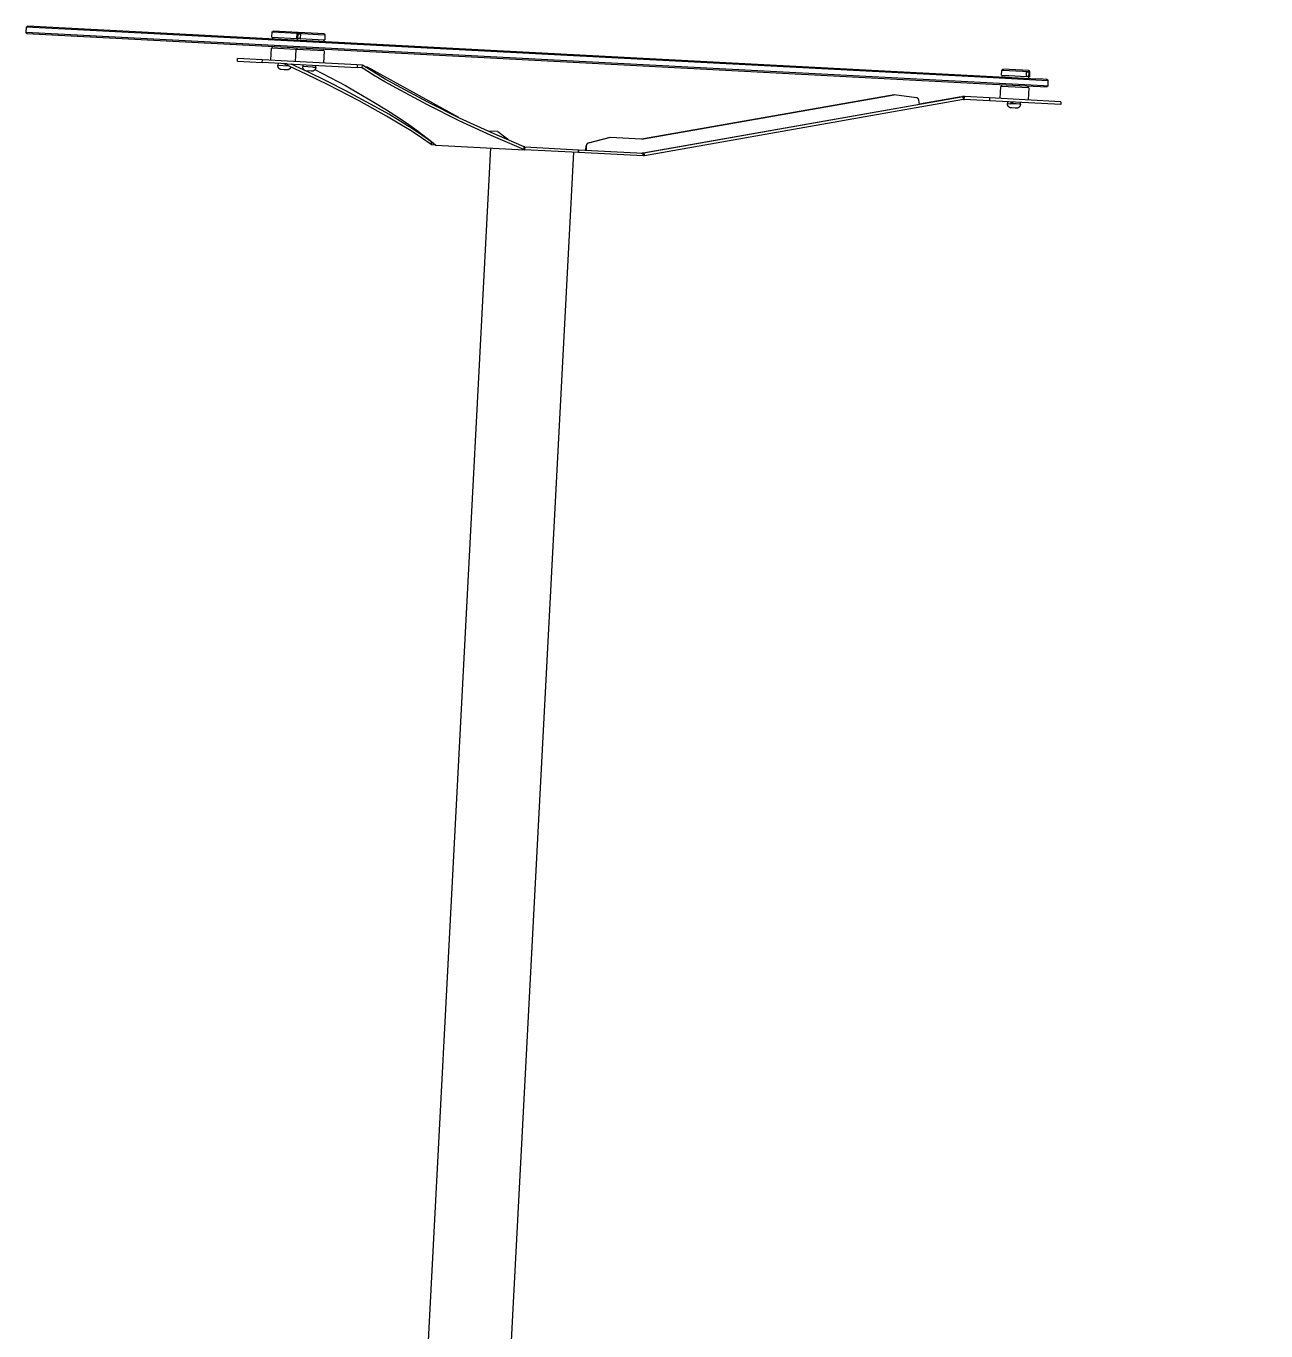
# Model space of a CAD drawing. Header units: inches. Extents: x 214 to 477, y -11 to 187.
# Drawn here: x 331.8 to 384.3, y 122.5 to 177.7 of the extents above; entities that cross this region are included whole.
import ezdxf

# ---------------------------------------------------------------- set-up
doc = ezdxf.new("R2010")
doc.units = ezdxf.units.IN
doc.layers.add('ZANO_R', color=7, linetype='Continuous', lineweight=0)
doc.layers.add('ZANO_W', color=1, linetype='Continuous', lineweight=0)
doc.styles.get("Standard").update_dxf_attribs({"font": 'arial.ttf'})
doc.dimstyles.new('amerykanie', dxfattribs={"dimtxt": 50, "dimasz": 50, "dimexe": 0.5, "dimexo": 0.5, "dimgap": 1, "dimtad": 1, "dimdec": 0, "dimzin": 0, "dimlunit": 5, "dimtxsty": 'Standard', "dimcen": 0.09, "dimclrd": 1, "dimclre": 1, "dimclrt": 1, "dimazin": 0, "dimtfac": 1, "dimtdec": 0, "dimtmove": 0, "dimatfit": 3, "dimfxl": 1, "dimtzin": 0, "dimarcsym": 1})

# ---------------------------------------------------------------- blocks, each defined once
blk = doc.blocks.new('*D360')
at = {"layer": 'ZANO_W', "color": 1, "lineweight": -2}
blk.add_arc((350.652, 89.363), 26.353, 2.1743, 84.8257, dxfattribs=at)
at = {"layer": 'ZANO_W', "color": 1}
for points in [[(353.04, 115.775), (353.017, 115.442), (352.031, 115.68)], [(376.819, 90.36), (377.152, 90.366), (377.005, 89.363)]]:
    blk.add_solid(points, dxfattribs=at)
at = {"layer": 'ZANO_W', "color": 1, "insert": (371.044, 108.715), "char_height": 2.4375, "attachment_point": 5, "rotation": 313.5}
blk.add_mtext("87%%d0'", dxfattribs=at)

msp = doc.modelspace()

# ---------------------------------------------------------------- linework, layer by layer
at = {"layer": 'ZANO_R'}
for p, q in [((331.83134, 177.42624), (331.84371, 177.66214)), ((331.8686, 177.38486), (331.83138, 177.4262)), ((372.49858, 175.29496), (331.83142, 177.42623)), ((331.84371, 177.66214), (331.88508, 177.69939)), ((331.84386, 177.66213), (331.84371, 177.66214)), ((331.84371, 177.66214), (372.51094, 175.53086)), ((331.86875, 177.38485), (331.8686, 177.38486)), ((331.8686, 177.38486), (372.46189, 175.25746)), ((372.47837, 175.57199), (331.88516, 177.69939)), ((342.23806, 177.23566), (342.2494, 177.4519)), ((342.24946, 177.4519), (342.2494, 177.4519)), ((342.2494, 177.4519), (342.2494, 177.4519)), ((342.2494, 177.4519), (342.2494, 177.4519)), ((342.2494, 177.4519), (342.2494, 177.4519)), ((342.2494, 177.4519), (342.2494, 177.4519)), ((342.2494, 177.4519), (342.2494, 177.4519)), ((342.2494, 177.4519), (342.24942, 177.4519)), ((342.24942, 177.4519), (342.24966, 177.45189)), ((342.24943, 177.45193), (342.29077, 177.48916)), ((342.24966, 177.45189), (343.30276, 177.3967)), ((342.29102, 177.48915), (342.29079, 177.48916)), ((343.34414, 177.43396), (342.29102, 177.48915)), ((343.29143, 177.18046), (343.30276, 177.3967)), ((343.30276, 177.3967), (343.34414, 177.43396)), ((343.30276, 177.3967), (344.20259, 177.34954)), ((343.33486, 177.17818), (343.34517, 177.37476)), ((344.18398, 177.38994), (343.34414, 177.43396)), ((343.34517, 177.37476), (343.44853, 177.36935)), ((343.44853, 177.36935), (343.43822, 177.17277)), ((344.445, 177.37626), (344.18398, 177.38994)), ((344.20259, 177.34954), (344.48225, 177.33488)), ((344.445, 177.37626), (344.48225, 177.33488)), ((344.48225, 177.33488), (344.47092, 177.11864)), ((342.2381, 177.23566), (342.23806, 177.23566)), ((342.23806, 177.23566), (342.23806, 177.23566)), ((342.23806, 177.23566), (342.23806, 177.23566)), ((342.23806, 177.23566), (342.23807, 177.23566)), ((342.23807, 177.23566), (342.23807, 177.23566)), ((342.23807, 177.23566), (342.23809, 177.23566)), ((342.23809, 177.23566), (342.23833, 177.23565)), ((342.23833, 177.23565), (343.29155, 177.18045)), ((342.25266, 176.76181), (342.25678, 176.84044)), ((342.27326, 177.15497), (342.27738, 177.2336)), ((343.29144, 177.18046), (343.29143, 177.18046)), ((343.29143, 177.18046), (343.29143, 177.18046)), ((343.29143, 177.18046), (343.29143, 177.18046)), ((343.29143, 177.18046), (343.29144, 177.18046)), ((343.29155, 177.18045), (343.29144, 177.18046)), ((343.29144, 177.18046), (343.29174, 177.18044)), ((343.29174, 177.18044), (343.29356, 177.18035)), ((343.29356, 177.18035), (343.30185, 177.17991)), ((343.30185, 177.17991), (343.33486, 177.17818)), ((343.30602, 176.7066), (343.31014, 176.78524)), ((343.32663, 177.09977), (343.33075, 177.1784)), ((343.36858, 177.17642), (343.33486, 177.17818)), ((343.43822, 177.17277), (343.36858, 177.17642)), ((343.43822, 177.17277), (344.19126, 177.1333)), ((344.19126, 177.1333), (344.47092, 177.11864)), ((344.4316, 177.12071), (344.42748, 177.04207)), ((340.77838, 176.20828), (340.78456, 176.32623)), ((341.83621, 176.27111), (340.78465, 176.32623)), ((341.82991, 176.15317), (341.8361, 176.27112)), ((342.89189, 176.21579), (341.83621, 176.27111)), ((342.18655, 176.25275), (342.21334, 176.76387)), ((342.2136, 176.76385), (342.21336, 176.76387)), ((343.2667, 176.70866), (342.2136, 176.76385)), ((343.23992, 176.19755), (343.2667, 176.70866)), ((344.16653, 176.6615), (343.2667, 176.70866)), ((344.44619, 176.64685), (344.16653, 176.6615)), ((344.411, 176.72754), (344.40688, 176.64891)), ((344.44619, 176.64685), (344.41941, 176.13574)), ((340.77843, 176.20828), (341.83003, 176.15317)), ((342.88571, 176.09784), (341.83003, 176.15317)), ((342.49046, 176.02695), (342.49051, 176.03332)), ((342.49063, 176.02058), (342.49046, 176.02695)), ((342.49051, 176.03332), (342.49078, 176.03969)), ((342.49102, 176.01422), (342.49063, 176.02058)), ((342.49091, 176.03968), (342.49078, 176.03969)), ((342.49091, 176.03968), (342.94748, 176.01575)), ((342.49164, 176.00788), (342.49102, 176.01422)), ((342.49247, 176.00156), (342.49164, 176.00788)), ((342.49352, 175.99527), (342.49247, 176.00156)), ((342.49478, 175.98903), (342.49352, 175.99527)), ((342.49626, 175.98283), (342.49478, 175.98903)), ((342.49796, 175.97668), (342.49626, 175.98283)), ((342.49986, 175.9706), (342.49796, 175.97668)), ((342.50198, 175.96459), (342.49986, 175.9706)), ((342.5043, 175.95866), (342.50198, 175.96459)), ((342.50683, 175.95281), (342.5043, 175.95866)), ((342.50955, 175.94705), (342.50683, 175.95281)), ((342.50887, 176.03874), (342.51299, 176.11737)), ((342.51248, 175.94139), (342.50955, 175.94705)), ((342.5156, 175.93583), (342.51248, 175.94139)), ((342.51891, 175.93038), (342.5156, 175.93583)), ((342.5224, 175.92505), (342.51891, 175.93038)), ((342.52608, 175.91985), (342.5224, 175.92505)), ((342.52994, 175.91478), (342.52608, 175.91985)), ((342.53397, 175.90984), (342.52994, 175.91478)), ((342.53817, 175.90504), (342.53397, 175.90984)), ((342.54253, 175.9004), (342.53817, 175.90504)), ((342.54705, 175.89591), (342.54253, 175.9004)), ((342.55172, 175.89157), (342.54705, 175.89591)), ((342.55654, 175.8874), (342.55172, 175.89157)), ((342.5615, 175.8834), (342.55654, 175.8874)), ((342.56659, 175.87958), (342.5615, 175.8834)), ((342.57182, 175.87593), (342.56659, 175.87958)), ((342.57717, 175.87246), (342.57182, 175.87593)), ((342.58263, 175.86919), (342.57717, 175.87246)), ((342.58821, 175.8661), (342.58263, 175.86919)), ((342.59389, 175.86321), (342.58821, 175.8661)), ((342.59966, 175.86052), (342.59389, 175.86321)), ((342.60735, 175.86011), (342.59973, 175.86051)), ((342.63401, 175.85872), (342.60735, 175.86011)), ((342.76165, 175.85203), (342.63401, 175.85872)), ((342.73693, 176.10559), (342.73905, 176.10535)), ((342.73905, 176.10535), (342.74116, 176.10505)), ((342.74116, 176.10505), (342.74327, 176.10467)), ((342.74327, 176.10467), (342.74535, 176.10423)), ((342.74535, 176.10423), (342.74743, 176.10371)), ((342.74743, 176.10371), (342.74948, 176.10312)), ((342.74948, 176.10312), (342.75151, 176.10246)), ((342.75151, 176.10246), (342.75352, 176.10174)), ((342.75352, 176.10174), (342.75404, 176.10474)), ((343.69273, 175.67113), (342.75352, 176.10174)), ((342.88552, 175.84553), (342.76165, 175.85203)), ((342.90916, 175.8443), (342.88552, 175.84553)), ((342.88571, 176.09784), (345.84252, 175.94288)), ((345.8487, 176.06083), (342.89189, 176.21579)), ((342.91336, 175.84408), (342.90916, 175.8443)), ((342.9141, 175.84404), (342.91336, 175.84408)), ((342.91419, 175.84403), (342.9141, 175.84404)), ((342.91412, 175.84404), (342.91418, 175.84403)), ((342.91418, 175.84403), (342.91419, 175.84403)), ((342.92011, 175.84606), (342.91419, 175.84403)), ((342.91419, 175.84403), (342.91419, 175.84403)), ((342.92595, 175.84829), (342.92011, 175.84606)), ((342.93171, 175.85071), (342.92595, 175.84829)), ((342.93739, 175.85333), (342.93171, 175.85071)), ((342.94297, 175.85615), (342.93739, 175.85333)), ((342.94845, 175.85915), (342.94297, 175.85615)), ((342.95382, 175.86235), (342.94845, 175.85915)), ((342.95909, 175.86572), (342.95382, 175.86235)), ((342.96423, 175.86927), (342.95909, 175.86572)), ((342.96925, 175.873), (342.96423, 175.86927)), ((342.97414, 175.87689), (342.96925, 175.873)), ((342.97889, 175.88095), (342.97414, 175.87689)), ((342.9835, 175.88518), (342.97889, 175.88095)), ((342.98796, 175.88955), (342.9835, 175.88518)), ((342.99228, 175.89408), (342.98796, 175.88955)), ((342.99643, 175.89875), (342.99228, 175.89408)), ((343.00042, 175.90357), (342.99643, 175.89875)), ((343.00424, 175.90851), (343.00042, 175.90357)), ((343.00789, 175.91359), (343.00424, 175.90851)), ((343.01137, 175.91878), (343.00789, 175.91359)), ((343.01466, 175.92409), (343.01137, 175.91878)), ((343.01777, 175.92952), (343.01466, 175.92409)), ((343.0207, 175.93504), (343.01777, 175.92952)), ((343.02343, 175.94067), (343.0207, 175.93504)), ((343.02597, 175.94638), (343.02343, 175.94067)), ((343.02831, 175.95217), (343.02597, 175.94638)), ((343.03045, 175.95805), (343.02831, 175.95217)), ((343.03239, 175.96399), (343.03045, 175.95805)), ((343.03412, 175.97), (343.03239, 175.96399)), ((343.03565, 175.97606), (343.03412, 175.97)), ((343.60744, 175.83523), (343.05892, 176.08876)), ((343.54383, 175.97174), (343.54388, 175.97812)), ((343.544, 175.96537), (343.54383, 175.97174)), ((343.54388, 175.97812), (343.54415, 175.98448)), ((343.54439, 175.95901), (343.544, 175.96537)), ((343.96406, 175.96248), (343.54415, 175.98448)), ((343.545, 175.95267), (343.54439, 175.95901)), ((343.54583, 175.94635), (343.545, 175.95267)), ((343.54688, 175.94007), (343.54583, 175.94635)), ((343.54815, 175.93382), (343.54688, 175.94007)), ((343.54963, 175.92762), (343.54815, 175.93382)), ((343.55132, 175.92148), (343.54963, 175.92762)), ((343.55323, 175.9154), (343.55132, 175.92148)), ((343.55534, 175.90939), (343.55323, 175.9154)), ((343.55767, 175.90345), (343.55534, 175.90939)), ((343.56019, 175.8976), (343.55767, 175.90345)), ((343.56292, 175.89184), (343.56019, 175.8976)), ((343.56223, 175.98354), (343.56635, 176.06217)), ((343.56584, 175.88618), (343.56292, 175.89184)), ((343.56896, 175.88062), (343.56584, 175.88618)), ((343.57227, 175.87518), (343.56896, 175.88062)), ((343.57577, 175.86985), (343.57227, 175.87518)), ((343.57945, 175.86465), (343.57577, 175.86985)), ((343.5833, 175.85957), (343.57945, 175.86465)), ((343.58733, 175.85464), (343.5833, 175.85957)), ((343.59153, 175.84984), (343.58733, 175.85464)), ((343.59589, 175.84519), (343.59153, 175.84984)), ((343.60041, 175.8407), (343.59589, 175.84519)), ((343.60508, 175.83637), (343.60041, 175.8407)), ((343.6099, 175.8322), (343.60508, 175.83637)), ((343.61486, 175.8282), (343.6099, 175.8322)), ((343.61996, 175.82437), (343.61486, 175.8282)), ((343.62519, 175.82072), (343.61996, 175.82437)), ((343.63053, 175.81726), (343.62519, 175.82072)), ((343.636, 175.81398), (343.63053, 175.81726)), ((343.64157, 175.8109), (343.636, 175.81398)), ((343.64725, 175.808), (343.64157, 175.8109)), ((343.65303, 175.80531), (343.64725, 175.808)), ((343.89298, 175.79274), (343.65312, 175.80531)), ((344.64033, 175.33032), (343.67283, 175.80427)), ((344.62036, 175.21612), (343.69273, 175.67113)), ((343.94229, 175.79015), (343.89298, 175.79274)), ((343.96096, 175.78917), (343.94229, 175.79015)), ((343.96617, 175.7889), (343.96096, 175.78917)), ((343.96406, 175.96248), (344.0945, 175.95564)), ((343.96736, 175.78884), (343.96617, 175.7889)), ((343.96755, 175.78883), (343.96736, 175.78884)), ((343.96747, 175.78883), (343.96755, 175.78883)), ((343.96755, 175.78883), (343.96756, 175.78883)), ((343.96756, 175.78883), (343.96755, 175.78883)), ((343.97359, 175.7909), (343.96756, 175.78883)), ((343.96756, 175.78883), (343.96756, 175.78883)), ((343.97954, 175.79318), (343.97359, 175.7909)), ((343.9854, 175.79567), (343.97954, 175.79318)), ((343.99118, 175.79836), (343.9854, 175.79567)), ((343.99686, 175.80124), (343.99118, 175.79836)), ((344.00244, 175.80433), (343.99686, 175.80124)), ((344.00791, 175.8076), (344.00244, 175.80433)), ((344.01326, 175.81106), (344.00791, 175.8076)), ((344.01849, 175.8147), (344.01326, 175.81106)), ((344.02359, 175.81852), (344.01849, 175.8147)), ((344.02855, 175.82252), (344.02359, 175.81852)), ((344.03338, 175.82668), (344.02855, 175.82252)), ((344.03805, 175.83101), (344.03338, 175.82668)), ((344.04257, 175.8355), (344.03805, 175.83101)), ((344.04694, 175.84014), (344.04257, 175.8355)), ((344.05114, 175.84494), (344.04694, 175.84014)), ((344.05518, 175.84987), (344.05114, 175.84494)), ((344.05904, 175.85494), (344.05518, 175.84987)), ((344.06272, 175.86014), (344.05904, 175.85494)), ((344.06016, 175.85647), (344.70682, 175.52465)), ((344.06622, 175.86546), (344.06272, 175.86014)), ((344.06953, 175.87091), (344.06622, 175.86546)), ((344.07266, 175.87646), (344.06953, 175.87091)), ((344.07559, 175.88212), (344.07266, 175.87646)), ((344.07832, 175.88788), (344.07559, 175.88212)), ((344.08061, 176.03522), (344.07649, 175.95659)), ((344.08085, 175.89373), (344.07832, 175.88788)), ((344.08318, 175.89966), (344.08085, 175.89373)), ((344.0853, 175.90567), (344.08318, 175.89966)), ((344.08721, 175.91175), (344.0853, 175.90567)), ((344.08891, 175.91789), (344.08721, 175.91175)), ((344.0904, 175.92409), (344.08891, 175.91789)), ((344.09167, 175.93033), (344.0904, 175.92409)), ((344.09272, 175.93661), (344.09167, 175.93033)), ((344.09356, 175.94293), (344.09272, 175.93661)), ((344.09418, 175.94927), (344.09356, 175.94293)), ((344.09457, 175.95563), (344.09418, 175.94927)), ((346.05021, 175.932), (345.84252, 175.94288)), ((345.84871, 176.06083), (345.84253, 175.94288)), ((345.84869, 176.06083), (345.84871, 176.06083)), ((346.05639, 176.04995), (345.84869, 176.06083)), ((345.84871, 176.06083), (345.8487, 176.06083)), ((346.05639, 176.04995), (346.05021, 175.932)), ((346.05021, 175.932), (346.05059, 175.93195)), ((346.05059, 175.93195), (346.05098, 175.93188)), ((346.05098, 175.93188), (346.05136, 175.93181)), ((346.05136, 175.93181), (346.05174, 175.93172)), ((346.05174, 175.93172), (346.05212, 175.93161)), ((346.05212, 175.93161), (346.05249, 175.9315)), ((346.05249, 175.9315), (346.05286, 175.93137)), ((346.05286, 175.93137), (346.05322, 175.93123)), ((346.05322, 175.93123), (346.05358, 175.93107)), ((346.05358, 175.93107), (346.05393, 175.9309)), ((346.05393, 175.9309), (346.05428, 175.93073)), ((346.05428, 175.93073), (346.05462, 175.93053)), ((346.05462, 175.93053), (346.05495, 175.93033)), ((346.05495, 175.93033), (346.05528, 175.93012)), ((346.05528, 175.93012), (346.0556, 175.92989)), ((346.0556, 175.92989), (346.05591, 175.92966)), ((346.05591, 175.92966), (346.05621, 175.92941)), ((346.05621, 175.92941), (346.0565, 175.92915)), ((346.05639, 176.04995), (346.05768, 176.04983)), ((346.0565, 175.92915), (346.05679, 175.92888)), ((346.05679, 175.92888), (346.05706, 175.92861)), ((346.05706, 175.92861), (346.07566, 176.04287)), ((346.53195, 175.62782), (346.05706, 175.92861)), ((346.05768, 176.04983), (346.05897, 176.04966)), ((346.05897, 176.04966), (346.06025, 176.04946)), ((346.06025, 176.04946), (346.06153, 176.0492)), ((346.06153, 176.0492), (346.06279, 176.04891)), ((346.06279, 176.04891), (346.06405, 176.04857)), ((346.06405, 176.04857), (346.06529, 176.04818)), ((346.06529, 176.04818), (346.06652, 176.04776)), ((346.06652, 176.04776), (346.06773, 176.04729)), ((346.06773, 176.04729), (346.06892, 176.04678)), ((346.06892, 176.04678), (346.0701, 176.04623)), ((346.0701, 176.04623), (346.07126, 176.04563)), ((346.07126, 176.04563), (346.07239, 176.045)), ((346.07239, 176.045), (346.0735, 176.04433)), ((346.0735, 176.04433), (346.07459, 176.04362)), ((346.07459, 176.04362), (346.07566, 176.04287)), ((346.55054, 175.74209), (346.07566, 176.04287)), ((346.29038, 175.96087), (346.19174, 175.96604)), ((346.21404, 175.95159), (346.29038, 175.96087)), ((350.1481, 173.82424), (346.29038, 175.96087)), ((347.03331, 175.45414), (346.55054, 175.74209)), ((373.12294, 175.61706), (373.13427, 175.8333)), ((373.13429, 175.8333), (373.13427, 175.8333)), ((373.13427, 175.8333), (373.13427, 175.8333)), ((373.13427, 175.8333), (373.13437, 175.83329)), ((373.13435, 175.83329), (373.13429, 175.8333)), ((373.13431, 175.83333), (373.17565, 175.87055)), ((373.13437, 175.83329), (373.13511, 175.83325)), ((373.13511, 175.83325), (373.13879, 175.83306)), ((373.13879, 175.83306), (373.155, 175.83221)), ((373.155, 175.83221), (373.22102, 175.82875)), ((373.4653, 175.85537), (373.17567, 175.87055)), ((373.22102, 175.82875), (373.44461, 175.81703)), ((373.44461, 175.81703), (374.31368, 175.77149)), ((374.27648, 175.81286), (373.4653, 175.85537)), ((374.17821, 175.56175), (374.18851, 175.75833)), ((374.18851, 175.75833), (374.28165, 175.75345)), ((374.28165, 175.75345), (374.27134, 175.55687)), ((374.2765, 175.81286), (374.31372, 175.77152)), ((374.31376, 175.77148), (374.30243, 175.55524)), ((345.93231, 174.53586), (344.62036, 175.21612)), ((345.34161, 174.97213), (344.64033, 175.33032)), ((344.70682, 175.52465), (345.3458, 175.17828)), ((345.3458, 175.17828), (346.55543, 174.48338)), ((347.01472, 175.33987), (346.53195, 175.62782)), ((347.50503, 175.06495), (347.01472, 175.33987)), ((347.52362, 175.17921), (347.03331, 175.45414)), ((348.84499, 174.4738), (347.52362, 175.17921)), ((372.46189, 175.25746), (375.03782, 175.12246)), ((374.36177, 175.47328), (372.47837, 175.57199)), ((374.3854, 175.19607), (372.49858, 175.29496)), ((372.51094, 175.53086), (375.09156, 175.39561)), ((373.07142, 174.63415), (373.09821, 175.14526)), ((373.40856, 175.129), (373.09823, 175.14526)), ((373.12295, 175.61706), (373.12294, 175.61706)), ((373.12294, 175.61706), (373.12294, 175.61706)), ((373.12294, 175.61706), (373.12304, 175.61705)), ((373.12301, 175.61705), (373.12295, 175.61706)), ((373.12304, 175.61705), (373.12378, 175.61701)), ((373.12378, 175.61701), (373.12746, 175.61682)), ((373.12746, 175.61682), (373.14367, 175.61597)), ((373.13753, 175.1432), (373.14165, 175.22183)), ((373.14367, 175.61597), (373.20969, 175.61251)), ((373.15813, 175.53636), (373.16225, 175.615)), ((373.20969, 175.61251), (373.43328, 175.60079)), ((374.27768, 175.08345), (373.40856, 175.129)), ((373.43328, 175.60079), (374.17821, 175.56175)), ((374.23639, 175.5587), (374.17821, 175.56175)), ((374.27134, 175.55687), (374.23639, 175.5587)), ((374.24251, 175.16414), (374.23838, 175.08551)), ((374.26311, 175.5573), (374.25899, 175.47867)), ((374.27134, 175.55687), (374.30241, 175.55524)), ((374.87939, 175.44616), (374.36177, 175.47328)), ((374.90396, 175.1689), (374.3854, 175.19607)), ((375.01192, 175.43921), (374.87939, 175.44616)), ((375.03673, 175.16194), (374.90396, 175.1689)), ((375.04463, 175.4375), (375.01192, 175.43921)), ((375.06951, 175.16022), (375.03673, 175.16194)), ((375.07931, 175.15967), (375.03797, 175.12245)), ((375.0524, 175.43709), (375.04463, 175.4375)), ((375.05412, 175.437), (375.0524, 175.43709)), ((375.05443, 175.43698), (375.05412, 175.437)), ((375.05438, 175.43698), (375.05445, 175.43698)), ((375.05445, 175.43698), (375.05443, 175.43698)), ((375.05445, 175.43698), (375.09171, 175.3956)), ((375.07729, 175.15981), (375.06951, 175.16022)), ((375.07901, 175.15972), (375.07729, 175.15981)), ((375.07932, 175.15971), (375.07901, 175.15972)), ((375.07927, 175.15971), (375.07934, 175.15971)), ((375.07934, 175.15971), (375.07932, 175.15971)), ((375.09171, 175.3956), (375.07935, 175.15971)), ((346.58932, 174.30177), (345.34161, 174.97213)), ((348.8264, 174.35954), (347.50503, 175.06495)), ((357.96666, 172.9202), (368.5801, 174.79272)), ((368.58364, 174.79253), (357.9702, 172.92001)), ((371.49905, 174.71049), (368.05308, 174.10348)), ((371.51954, 174.59417), (368.07358, 173.98717)), ((368.5801, 174.79272), (368.58364, 174.79253)), ((369.52179, 174.66491), (368.58364, 174.79253)), ((369.52576, 174.6643), (369.52179, 174.66491)), ((369.52972, 174.66355), (369.52576, 174.6643)), ((369.53365, 174.66267), (369.52972, 174.66355)), ((369.53754, 174.66166), (369.53365, 174.66267)), ((369.5414, 174.66051), (369.53754, 174.66166)), ((369.54522, 174.65924), (369.5414, 174.66051)), ((369.54899, 174.65783), (369.54522, 174.65924)), ((369.55271, 174.6563), (369.54899, 174.65783)), ((369.55637, 174.65464), (369.55271, 174.6563)), ((369.55998, 174.65285), (369.55637, 174.65464)), ((369.56353, 174.65095), (369.55998, 174.65285)), ((369.567, 174.64892), (369.56353, 174.65095)), ((369.57041, 174.64678), (369.567, 174.64892)), ((369.57374, 174.64452), (369.57041, 174.64678)), ((369.57699, 174.64215), (369.57374, 174.64452)), ((369.58016, 174.63968), (369.57699, 174.64215)), ((369.58325, 174.63709), (369.58016, 174.63968)), ((369.58624, 174.6344), (369.58325, 174.63709)), ((369.58914, 174.63161), (369.58624, 174.6344)), ((369.59195, 174.62872), (369.58914, 174.63161)), ((369.59465, 174.62574), (369.59195, 174.62872)), ((369.59725, 174.62267), (369.59465, 174.62574)), ((369.59975, 174.61951), (369.59725, 174.62267)), ((369.60213, 174.61627), (369.59975, 174.61951)), ((369.6044, 174.61295), (369.60213, 174.61627)), ((369.60656, 174.60955), (369.6044, 174.61295)), ((369.60861, 174.60609), (369.60656, 174.60955)), ((369.61053, 174.60255), (369.60861, 174.60609)), ((369.61233, 174.59895), (369.61053, 174.60255)), ((369.61401, 174.59529), (369.61233, 174.59895)), ((369.61556, 174.59158), (369.61401, 174.59529)), ((369.61698, 174.58782), (369.61556, 174.59158)), ((369.61828, 174.58401), (369.61698, 174.58782)), ((369.61944, 174.58015), (369.61828, 174.58401)), ((369.62047, 174.57626), (369.61944, 174.58015)), ((369.62137, 174.57234), (369.62047, 174.57626)), ((369.62214, 174.56839), (369.62137, 174.57234)), ((369.6529, 174.39382), (369.62214, 174.56839)), ((369.65137, 174.4025), (371.41702, 174.71479)), ((371.41702, 174.71479), (371.49905, 174.71049)), ((371.54588, 174.7141), (371.47019, 174.71806)), ((371.49905, 174.71049), (371.50663, 174.71169)), ((371.51954, 174.59417), (371.49905, 174.71049)), ((371.50663, 174.71169), (371.51425, 174.71265)), ((371.51425, 174.71265), (371.5219, 174.71337)), ((371.51954, 174.59417), (371.52335, 174.59478)), ((371.5219, 174.71337), (371.52956, 174.71383)), ((371.52335, 174.59478), (371.52717, 174.59525)), ((371.52717, 174.59525), (371.53101, 174.59561)), ((371.52956, 174.71383), (371.53724, 174.71405)), ((371.53101, 174.59561), (371.53486, 174.59584)), ((371.53486, 174.59584), (371.53871, 174.59595)), ((371.53724, 174.71405), (371.54492, 174.71402)), ((371.53871, 174.59595), (371.54256, 174.59594)), ((371.54256, 174.59594), (371.54641, 174.5958)), ((371.54492, 174.71402), (371.55259, 174.71375)), ((371.54641, 174.5958), (371.55259, 174.71375)), ((372.6102, 174.54005), (371.54641, 174.5958)), ((372.61639, 174.65799), (371.55259, 174.71375)), ((372.61639, 174.65799), (372.6102, 174.54005)), ((375.64015, 174.49953), (372.61639, 174.65799)), ((374.2777, 175.08345), (374.25091, 174.57233)), ((347.08727, 173.89293), (345.93231, 174.53586)), ((346.55543, 174.48338), (347.0827, 174.16093)), ((347.18036, 173.96458), (346.58932, 174.30177)), ((347.0827, 174.16093), (347.6027, 173.82691)), ((350.16723, 173.69187), (348.8264, 174.35954)), ((350.18582, 173.80614), (348.84499, 174.4738)), ((357.95272, 172.32957), (369.6529, 174.39382)), ((368.05308, 174.10348), (357.98411, 172.32085)), ((375.63397, 174.38158), (372.6102, 174.54005)), ((373.37533, 174.40834), (373.37538, 174.41471)), ((373.3755, 174.40197), (373.37533, 174.40834)), ((373.37538, 174.41471), (373.37565, 174.42108)), ((373.3759, 174.39561), (373.3755, 174.40197)), ((373.37565, 174.42108), (373.52048, 174.41349)), ((373.37651, 174.38927), (373.3759, 174.39561)), ((373.37734, 174.38295), (373.37651, 174.38927)), ((373.37839, 174.37666), (373.37734, 174.38295)), ((373.37965, 174.37042), (373.37839, 174.37666)), ((373.38113, 174.36422), (373.37965, 174.37042)), ((373.38283, 174.35808), (373.38113, 174.36422)), ((373.38473, 174.352), (373.38283, 174.35808)), ((373.38685, 174.34598), (373.38473, 174.352)), ((373.38917, 174.34005), (373.38685, 174.34598)), ((373.3917, 174.3342), (373.38917, 174.34005)), ((373.39443, 174.32844), (373.3917, 174.3342)), ((373.39374, 174.42013), (373.39786, 174.49877)), ((373.39735, 174.32278), (373.39443, 174.32844)), ((373.40047, 174.31722), (373.39735, 174.32278)), ((373.40378, 174.31177), (373.40047, 174.31722)), ((373.40728, 174.30645), (373.40378, 174.31177)), ((373.41095, 174.30124), (373.40728, 174.30645)), ((373.41481, 174.29617), (373.41095, 174.30124)), ((373.41884, 174.29123), (373.41481, 174.29617)), ((373.42304, 174.28644), (373.41884, 174.29123)), ((373.4274, 174.28179), (373.42304, 174.28644)), ((373.43192, 174.2773), (373.4274, 174.28179)), ((373.43659, 174.27296), (373.43192, 174.2773)), ((373.44141, 174.26879), (373.43659, 174.27296)), ((373.44637, 174.26479), (373.44141, 174.26879)), ((373.45147, 174.26097), (373.44637, 174.26479)), ((373.45669, 174.25732), (373.45147, 174.26097)), ((373.46204, 174.25386), (373.45669, 174.25732)), ((373.46751, 174.25058), (373.46204, 174.25386)), ((373.47308, 174.24749), (373.46751, 174.25058)), ((373.47876, 174.2446), (373.47308, 174.24749)), ((373.48454, 174.24191), (373.47876, 174.2446)), ((373.56729, 174.23757), (373.48459, 174.24191)), ((373.75127, 174.4014), (373.52048, 174.41349)), ((373.52905, 174.41304), (373.53317, 174.49167)), ((373.69917, 174.23066), (373.56729, 174.23757)), ((373.5745, 174.41066), (373.57862, 174.48929)), ((373.59959, 174.48819), (373.59547, 174.40956)), ((373.77204, 174.22684), (373.69917, 174.23066)), ((373.87878, 174.39471), (373.75127, 174.4014)), ((373.79296, 174.22574), (373.77204, 174.22684)), ((373.79784, 174.22549), (373.79296, 174.22574)), ((373.79888, 174.22543), (373.79784, 174.22549)), ((373.79906, 174.22542), (373.79888, 174.22543)), ((373.79901, 174.22543), (373.79906, 174.22542)), ((373.79906, 174.22542), (373.79907, 174.22542)), ((373.79907, 174.22542), (373.79906, 174.22542)), ((373.80509, 174.2275), (373.79907, 174.22542)), ((373.81104, 174.22978), (373.80509, 174.2275)), ((373.81691, 174.23227), (373.81104, 174.22978)), ((373.82269, 174.23496), (373.81691, 174.23227)), ((373.82837, 174.23784), (373.82269, 174.23496)), ((373.83395, 174.24092), (373.82837, 174.23784)), ((373.83941, 174.2442), (373.83395, 174.24092)), ((373.84477, 174.24766), (373.83941, 174.2442)), ((373.84999, 174.2513), (373.84477, 174.24766)), ((373.85509, 174.25512), (373.84999, 174.2513)), ((373.86006, 174.25912), (373.85509, 174.25512)), ((373.86488, 174.26328), (373.86006, 174.25912)), ((373.86956, 174.26761), (373.86488, 174.26328)), ((373.87408, 174.2721), (373.86956, 174.26761)), ((373.87845, 174.27674), (373.87408, 174.2721)), ((373.88265, 174.28153), (373.87845, 174.27674)), ((373.9154, 174.39279), (373.87878, 174.39471)), ((373.88668, 174.28647), (373.88265, 174.28153)), ((373.89054, 174.29154), (373.88668, 174.28647)), ((373.89423, 174.29674), (373.89054, 174.29154)), ((373.89773, 174.30206), (373.89423, 174.29674)), ((373.90104, 174.3075), (373.89773, 174.30206)), ((373.90416, 174.31306), (373.90104, 174.3075)), ((373.90709, 174.31872), (373.90416, 174.31306)), ((373.90983, 174.32447), (373.90709, 174.31872)), ((373.91212, 174.47182), (373.908, 174.39318)), ((373.91236, 174.33032), (373.90983, 174.32447)), ((373.91469, 174.33626), (373.91236, 174.33032)), ((373.91681, 174.34226), (373.91469, 174.33626)), ((373.92394, 174.39235), (373.9154, 174.39279)), ((373.91872, 174.34834), (373.91681, 174.34226)), ((373.92042, 174.35449), (373.91872, 174.34834)), ((373.9219, 174.36068), (373.92042, 174.35449)), ((373.92318, 174.36693), (373.9219, 174.36068)), ((373.92423, 174.37321), (373.92318, 174.36693)), ((373.92575, 174.39225), (373.92394, 174.39235)), ((373.92507, 174.37953), (373.92423, 174.37321)), ((373.92568, 174.38587), (373.92507, 174.37953)), ((373.92608, 174.39223), (373.92568, 174.38587)), ((373.92606, 174.39224), (373.92575, 174.39225)), ((373.92599, 174.39224), (373.92607, 174.39223)), ((373.92608, 174.39223), (373.92606, 174.39224)), ((373.92607, 174.39223), (373.92608, 174.39223)), ((375.63394, 174.38158), (375.63397, 174.38158)), ((375.63397, 174.38158), (375.63397, 174.38158)), ((375.64016, 174.49953), (375.63398, 174.38158)), ((375.64012, 174.49953), (375.64015, 174.49953)), ((375.64015, 174.49953), (375.64015, 174.49953)), ((347.65759, 173.55375), (347.08727, 173.89293)), ((347.66737, 173.67418), (347.18036, 173.96458)), ((347.6027, 173.82691), (348.03536, 173.53371)), ((348.12598, 173.26061), (347.65759, 173.55375)), ((348.14804, 173.37345), (347.66737, 173.67418)), ((348.03536, 173.53371), (348.44054, 173.2427)), ((351.52646, 173.06249), (350.16723, 173.69187)), ((351.54505, 173.17676), (350.18582, 173.80614)), ((368.07358, 173.98717), (358.00461, 172.20453)), ((348.56597, 172.96999), (348.12598, 173.26061)), ((348.5902, 173.08129), (348.14804, 173.37345)), ((348.44054, 173.2427), (348.81664, 172.95408)), ((348.97631, 172.68178), (348.56597, 172.96999)), ((349.00235, 172.79156), (348.5902, 173.08129)), ((348.81664, 172.95408), (348.99074, 172.81277)), ((351.80589, 173.23297), (351.37157, 173.25573)), ((352.90298, 172.4719), (351.52646, 173.06249)), ((352.92157, 172.58616), (351.54505, 173.17676)), ((351.80589, 173.23297), (352.2176, 172.92231)), ((352.2176, 172.92231), (352.21983, 172.92018)), ((352.21983, 172.92018), (352.22199, 172.91798)), ((352.22199, 172.91798), (352.22406, 172.9157)), ((352.22406, 172.9157), (352.22606, 172.91336)), ((352.22606, 172.91336), (352.22798, 172.91095)), ((352.22798, 172.91095), (352.22981, 172.90847)), ((352.22981, 172.90847), (352.23156, 172.90593)), ((356.54705, 172.98449), (355.63144, 172.7434)), ((356.55059, 172.98431), (355.63498, 172.74321)), ((356.55059, 172.98431), (356.54705, 172.98449)), ((357.88127, 172.91457), (356.55059, 172.98431)), ((357.89401, 172.91411), (357.88127, 172.91457)), ((357.90188, 172.91423), (357.88886, 172.91433)), ((357.90677, 172.91406), (357.89401, 172.91411)), ((357.9149, 172.91457), (357.90188, 172.91423)), ((357.91952, 172.91443), (357.90677, 172.91406)), ((357.9279, 172.91533), (357.9149, 172.91457)), ((357.93225, 172.91521), (357.91952, 172.91443)), ((357.94087, 172.91653), (357.9279, 172.91533)), ((357.94495, 172.9164), (357.93225, 172.91521)), ((357.95379, 172.91815), (357.94087, 172.91653)), ((357.9576, 172.918), (357.94495, 172.9164)), ((357.96666, 172.9202), (357.95379, 172.91815)), ((357.9702, 172.92001), (357.9576, 172.918)), ((357.9702, 172.92001), (357.96666, 172.9202)), ((348.80314, 120.96156), (351.5062, 172.53904)), ((348.9756, 172.67772), (348.99557, 172.79192)), ((348.97724, 172.67683), (348.9756, 172.67772)), ((348.97891, 172.67598), (348.97724, 172.67683)), ((348.98061, 172.6752), (348.97891, 172.67598)), ((348.98234, 172.67446), (348.98061, 172.6752)), ((348.98408, 172.67379), (348.98234, 172.67446)), ((348.98585, 172.67317), (348.98408, 172.67379)), ((348.98764, 172.67261), (348.98585, 172.67317)), ((348.98944, 172.67211), (348.98764, 172.67261)), ((348.99126, 172.67167), (348.98944, 172.67211)), ((348.99074, 172.81277), (349.16194, 172.66796)), ((348.99309, 172.67128), (348.99126, 172.67167)), ((348.99494, 172.67096), (348.99309, 172.67128)), ((348.99679, 172.6707), (348.99494, 172.67096)), ((348.99557, 172.79192), (348.99666, 172.79139)), ((348.99624, 172.79151), (348.99557, 172.79192)), ((348.99693, 172.79112), (348.99624, 172.79151)), ((348.99666, 172.79139), (348.99776, 172.7909)), ((348.99865, 172.67049), (348.99679, 172.6707)), ((348.99763, 172.79075), (348.99693, 172.79112)), ((348.99834, 172.79041), (348.99763, 172.79075)), ((348.99776, 172.7909), (348.99887, 172.79044)), ((348.99906, 172.79009), (348.99834, 172.79041)), ((349.00052, 172.67035), (348.99865, 172.67049)), ((348.99887, 172.79044), (349.00001, 172.79003)), ((348.99979, 172.7898), (348.99906, 172.79009)), ((349.00053, 172.78953), (348.99979, 172.7898)), ((349.00001, 172.79003), (349.00115, 172.78965)), ((349.0067, 172.7883), (349.00052, 172.67035)), ((349.17448, 172.66124), (349.00052, 172.67035)), ((349.00128, 172.78929), (349.00053, 172.78953)), ((349.00115, 172.78965), (349.00231, 172.78931)), ((349.00204, 172.78907), (349.00128, 172.78929)), ((349.00198, 172.7894), (349.00235, 172.79156)), ((349.00281, 172.78888), (349.00204, 172.78907)), ((349.00231, 172.78931), (349.00348, 172.78901)), ((349.0025, 172.79133), (349.00235, 172.79156)), ((349.00266, 172.79111), (349.0025, 172.79133)), ((349.00283, 172.79089), (349.00266, 172.79111)), ((349.00358, 172.78871), (349.00281, 172.78888)), ((349.003, 172.79067), (349.00283, 172.79089)), ((349.00319, 172.79047), (349.003, 172.79067)), ((349.00337, 172.79027), (349.00319, 172.79047)), ((349.00357, 172.79007), (349.00337, 172.79027)), ((349.00348, 172.78901), (349.00466, 172.78876)), ((349.00377, 172.78988), (349.00357, 172.79007)), ((349.00435, 172.78857), (349.00358, 172.78871)), ((349.00398, 172.7897), (349.00377, 172.78988)), ((349.00419, 172.78953), (349.00398, 172.7897)), ((349.00441, 172.78936), (349.00419, 172.78953)), ((349.00513, 172.78845), (349.00435, 172.78857)), ((349.00464, 172.78921), (349.00441, 172.78936)), ((349.00487, 172.78906), (349.00464, 172.78921)), ((349.00466, 172.78876), (349.00584, 172.78854)), ((349.00511, 172.78891), (349.00487, 172.78906)), ((349.00535, 172.78878), (349.00511, 172.78891)), ((349.00591, 172.78836), (349.00513, 172.78845)), ((349.00559, 172.78866), (349.00535, 172.78878)), ((349.00584, 172.78854), (349.00559, 172.78866)), ((349.00584, 172.78854), (349.00583, 172.78837)), ((349.0067, 172.7883), (349.00591, 172.78836)), ((349.0067, 172.7883), (349.02109, 172.78755)), ((349.15698, 172.67224), (349.15626, 172.6676)), ((349.15626, 172.6676), (349.15762, 172.66681)), ((349.158, 172.66672), (349.15626, 172.6676)), ((349.15762, 172.66681), (349.15901, 172.66607)), ((349.15977, 172.6659), (349.158, 172.66672)), ((349.15901, 172.66607), (349.16043, 172.66537)), ((349.16156, 172.66513), (349.15977, 172.6659)), ((349.16043, 172.66537), (349.16187, 172.66473)), ((349.16338, 172.66442), (349.16156, 172.66513)), ((349.16187, 172.66473), (349.16333, 172.66413)), ((349.16194, 172.66796), (349.16265, 172.66733)), ((349.16265, 172.66733), (349.16338, 172.66674)), ((349.16333, 172.66413), (349.16481, 172.66358)), ((349.16338, 172.66674), (349.16412, 172.66616)), ((349.16521, 172.66376), (349.16338, 172.66442)), ((349.16412, 172.66616), (349.16489, 172.66562)), ((349.16481, 172.66358), (349.16631, 172.66309)), ((349.16489, 172.66562), (349.16567, 172.6651)), ((349.16707, 172.66317), (349.16521, 172.66376)), ((349.16567, 172.6651), (349.16648, 172.6646)), ((349.16631, 172.66309), (349.16782, 172.66264)), ((349.16648, 172.6646), (349.16729, 172.66414)), ((349.16864, 172.66273), (349.16707, 172.66317)), ((349.16729, 172.66414), (349.16813, 172.6637)), ((349.16782, 172.66264), (349.16935, 172.66225)), ((349.16813, 172.6637), (349.16897, 172.66329)), ((349.17021, 172.66233), (349.16864, 172.66273)), ((349.16897, 172.66329), (349.16983, 172.66291)), ((349.16935, 172.66225), (349.17089, 172.66192)), ((349.16983, 172.66291), (349.17071, 172.66256)), ((349.1718, 172.66198), (349.17021, 172.66233)), ((349.17071, 172.66256), (349.17159, 172.66223)), ((349.17089, 172.66192), (349.17244, 172.66163)), ((349.17159, 172.66223), (349.17249, 172.66194)), ((349.17339, 172.66168), (349.1718, 172.66198)), ((349.17244, 172.66163), (349.174, 172.6614)), ((349.17249, 172.66194), (349.17339, 172.66168)), ((349.174, 172.6614), (349.17557, 172.66122)), ((349.17557, 172.66122), (349.17714, 172.6611)), ((349.17714, 172.6611), (352.93407, 172.4642)), ((355.00142, 172.35586), (350.67137, 89.73358)), ((352.23156, 172.90593), (352.23322, 172.90333)), ((352.23322, 172.90333), (352.23479, 172.90068)), ((352.23479, 172.90068), (352.23626, 172.89797)), ((352.23626, 172.89797), (352.23764, 172.89521)), ((352.23764, 172.89521), (352.23893, 172.89241)), ((352.23893, 172.89241), (352.24011, 172.88957)), ((352.24011, 172.88957), (352.2412, 172.88668)), ((352.2412, 172.88668), (352.24219, 172.88376)), ((352.24219, 172.88376), (352.24308, 172.88081)), ((352.24308, 172.88081), (352.24386, 172.87783)), ((352.24386, 172.87783), (352.24454, 172.87483)), ((352.24454, 172.87483), (352.24512, 172.8718)), ((352.90298, 172.4719), (352.92157, 172.58616)), ((352.90606, 172.47067), (352.90298, 172.4719)), ((352.90917, 172.46954), (352.90606, 172.47067)), ((352.91232, 172.46851), (352.90917, 172.46954)), ((352.91, 172.47153), (352.92859, 172.5858)), ((352.91215, 172.47047), (352.91, 172.47153)), ((352.91434, 172.46949), (352.91215, 172.47047)), ((352.9155, 172.46758), (352.91232, 172.46851)), ((352.91331, 172.46982), (352.91512, 172.46897)), ((352.91656, 172.46858), (352.91434, 172.46949)), ((352.91512, 172.46897), (352.91696, 172.46819)), ((352.91871, 172.46675), (352.9155, 172.46758)), ((352.91881, 172.46776), (352.91656, 172.46858)), ((352.91696, 172.46819), (352.91883, 172.46747)), ((352.92195, 172.46602), (352.91871, 172.46675)), ((352.92109, 172.46701), (352.91881, 172.46776)), ((352.91883, 172.46747), (352.92072, 172.46682)), ((352.92072, 172.46682), (352.92263, 172.46624)), ((352.9234, 172.46634), (352.92109, 172.46701)), ((352.92381, 172.58545), (352.92157, 172.58616)), ((352.9252, 172.4654), (352.92195, 172.46602)), ((352.92263, 172.46624), (352.92456, 172.46572)), ((352.92572, 172.46575), (352.9234, 172.46634)), ((352.92606, 172.58479), (352.92381, 172.58545)), ((352.92456, 172.46572), (352.92651, 172.46527)), ((352.92847, 172.46488), (352.9252, 172.4654)), ((352.92807, 172.46524), (352.92572, 172.46575)), ((352.92833, 172.5842), (352.92606, 172.58479)), ((352.92651, 172.46527), (352.92847, 172.46488)), ((352.93043, 172.46481), (352.92807, 172.46524)), ((352.9299, 172.58521), (352.92859, 172.5858)), ((352.93122, 172.58467), (352.9299, 172.58521)), ((352.9328, 172.46446), (352.93043, 172.46481)), ((352.93257, 172.58418), (352.93122, 172.58467)), ((352.93393, 172.58374), (352.93257, 172.58418)), ((352.93519, 172.4642), (352.9328, 172.46446)), ((352.9353, 172.58334), (352.93393, 172.58374)), ((352.93758, 172.46402), (352.93519, 172.4642)), ((352.93669, 172.58299), (352.9353, 172.58334)), ((352.93809, 172.58269), (352.93669, 172.58299)), ((352.94376, 172.58197), (352.93758, 172.46402)), ((355.21322, 172.34476), (352.93758, 172.46402)), ((352.9395, 172.58243), (352.93809, 172.58269)), ((352.94091, 172.58223), (352.9395, 172.58243)), ((352.94233, 172.58208), (352.94091, 172.58223)), ((352.94376, 172.58197), (352.94233, 172.58208)), ((352.94376, 172.58197), (355.2194, 172.46271)), ((355.2194, 172.46271), (355.21322, 172.34476)), ((355.21343, 172.34475), (355.21961, 172.4627)), ((355.2194, 172.46271), (355.21961, 172.4627)), ((355.21961, 172.4627), (357.95776, 172.3192)), ((355.53367, 172.44624), (355.54359, 172.63536)), ((355.54713, 172.63517), (355.53722, 172.44605)), ((355.54386, 172.63937), (355.54359, 172.63536)), ((355.54428, 172.64337), (355.54386, 172.63937)), ((355.54483, 172.64736), (355.54428, 172.64337)), ((355.54552, 172.65133), (355.54483, 172.64736)), ((355.54634, 172.65527), (355.54552, 172.65133)), ((355.5473, 172.65918), (355.54634, 172.65527)), ((355.54741, 172.63918), (355.54713, 172.63517)), ((355.54838, 172.66305), (355.5473, 172.65918)), ((355.54782, 172.64319), (355.54741, 172.63918)), ((355.54837, 172.64717), (355.54782, 172.64319)), ((355.54906, 172.65114), (355.54837, 172.64717)), ((355.5496, 172.66689), (355.54838, 172.66305)), ((355.54988, 172.65508), (355.54906, 172.65114)), ((355.55095, 172.67068), (355.5496, 172.66689)), ((355.55084, 172.65899), (355.54988, 172.65508)), ((355.55193, 172.66287), (355.55084, 172.65899)), ((355.55243, 172.67442), (355.55095, 172.67068)), ((355.55315, 172.6667), (355.55193, 172.66287)), ((355.55403, 172.67811), (355.55243, 172.67442)), ((355.55449, 172.67049), (355.55315, 172.6667)), ((355.55576, 172.68175), (355.55403, 172.67811)), ((355.55597, 172.67424), (355.55449, 172.67049)), ((355.55762, 172.68532), (355.55576, 172.68175)), ((355.55758, 172.67793), (355.55597, 172.67424)), ((355.55931, 172.68156), (355.55758, 172.67793)), ((355.55959, 172.68883), (355.55762, 172.68532)), ((355.56116, 172.68513), (355.55931, 172.68156)), ((355.56168, 172.69227), (355.55959, 172.68883)), ((355.56313, 172.68864), (355.56116, 172.68513)), ((355.56389, 172.69563), (355.56168, 172.69227)), ((355.56522, 172.69208), (355.56313, 172.68864)), ((355.56621, 172.69892), (355.56389, 172.69563)), ((355.56743, 172.69545), (355.56522, 172.69208)), ((355.56864, 172.70213), (355.56621, 172.69892)), ((355.56975, 172.69874), (355.56743, 172.69545)), ((355.57118, 172.70525), (355.56864, 172.70213)), ((355.57218, 172.70194), (355.56975, 172.69874)), ((355.57382, 172.70829), (355.57118, 172.70525)), ((355.57472, 172.70507), (355.57218, 172.70194)), ((355.57657, 172.71123), (355.57382, 172.70829)), ((355.57736, 172.7081), (355.57472, 172.70507)), ((355.57941, 172.71408), (355.57657, 172.71123)), ((355.58011, 172.71104), (355.57736, 172.7081)), ((355.58235, 172.71682), (355.57941, 172.71408)), ((355.58296, 172.71389), (355.58011, 172.71104)), ((355.58538, 172.71947), (355.58235, 172.71682)), ((355.5859, 172.71664), (355.58296, 172.71389)), ((355.5885, 172.72201), (355.58538, 172.71947)), ((355.58893, 172.71929), (355.5859, 172.71664)), ((355.59171, 172.72445), (355.5885, 172.72201)), ((355.59205, 172.72183), (355.58893, 172.71929)), ((355.595, 172.72677), (355.59171, 172.72445)), ((355.59525, 172.72426), (355.59205, 172.72183)), ((355.59836, 172.72898), (355.595, 172.72677)), ((355.59854, 172.72659), (355.59525, 172.72426)), ((355.6018, 172.73108), (355.59836, 172.72898)), ((355.6019, 172.7288), (355.59854, 172.72659)), ((355.6053, 172.73305), (355.6018, 172.73108)), ((355.60534, 172.73089), (355.6019, 172.7288)), ((355.60887, 172.73491), (355.6053, 172.73305)), ((355.60885, 172.73287), (355.60534, 172.73089)), ((355.61242, 172.73472), (355.60885, 172.73287)), ((355.61251, 172.73664), (355.60887, 172.73491)), ((355.61605, 172.73645), (355.61242, 172.73472)), ((355.6162, 172.73825), (355.61251, 172.73664)), ((355.61974, 172.73806), (355.61605, 172.73645)), ((355.61994, 172.73973), (355.6162, 172.73825)), ((355.62348, 172.73954), (355.61974, 172.73806)), ((355.62373, 172.74108), (355.61994, 172.73973)), ((355.62727, 172.7409), (355.62348, 172.73954)), ((355.62756, 172.74231), (355.62373, 172.74108)), ((355.63111, 172.74212), (355.62727, 172.7409)), ((355.63144, 172.7434), (355.62756, 172.74231)), ((355.63498, 172.74321), (355.63111, 172.74212)), ((355.63498, 172.74321), (355.63144, 172.7434)), ((355.21322, 172.34476), (355.21343, 172.34475)), ((357.95158, 172.20125), (355.21343, 172.34475)), ((357.86685, 172.32397), (357.87916, 172.32362)), ((357.87916, 172.32362), (357.89148, 172.32365)), ((357.89148, 172.32365), (357.90379, 172.32406)), ((357.90379, 172.32406), (357.91608, 172.32486)), ((357.98411, 172.32085), (357.91259, 172.3246)), ((357.91608, 172.32486), (357.92834, 172.32605)), ((357.92834, 172.32605), (357.94056, 172.32762)), ((357.94056, 172.32762), (357.95272, 172.32957)), ((357.95158, 172.20125), (357.95776, 172.3192)), ((357.95879, 172.20098), (357.95158, 172.20125)), ((357.95776, 172.3192), (357.96136, 172.31906)), ((357.966, 172.20094), (357.95879, 172.20098)), ((357.96136, 172.31906), (357.96496, 172.31904)), ((357.96496, 172.31904), (357.96856, 172.31913)), ((357.97322, 172.20111), (357.966, 172.20094)), ((357.96856, 172.31913), (357.97216, 172.31933)), ((357.97216, 172.31933), (357.97575, 172.31964)), ((357.98043, 172.20151), (357.97322, 172.20111)), ((357.97575, 172.31964), (357.97932, 172.32006)), ((357.97932, 172.32006), (357.98289, 172.32059)), ((357.98762, 172.20213), (357.98043, 172.20151)), ((357.98411, 172.32085), (357.98288, 172.32063)), ((357.98289, 172.32059), (358.00193, 172.20402)), ((357.98411, 172.32085), (358.00461, 172.20453)), ((357.99479, 172.20297), (357.98762, 172.20213)), ((358.00193, 172.20402), (357.99479, 172.20297)), ((358.00461, 172.20453), (358.00192, 172.20407))]:
    msp.add_line(p, q, dxfattribs=at)

# ---------------------------------------------------------------- dimensions: what is measured, and where the dimension line sits
at = {"layer": 'ZANO_W'}
dim = msp.add_angular_dim_2l(base=(373.70046, 102.13931), line1=((355.00142, 172.35586), (350.67137, 89.73358)), line2=((384.31696, 89.36332), (359.11995, 89.36332)), dimstyle='amerykanie', override={"dimtxt": 2.4375, "dimasz": 1, "dimgap": 0.5, "dimdec": 4, "dimaunit": 1, "dimadec": 1, "dimtdec": 4, "dimtmove": 1, "dimfrac": 2}, dxfattribs=at)
dim.commit()
dim.dimension.update_dxf_attribs({"geometry": '*D360', "text_midpoint": (371.04435, 108.71497)})

doc.saveas('drawing.dxf')
